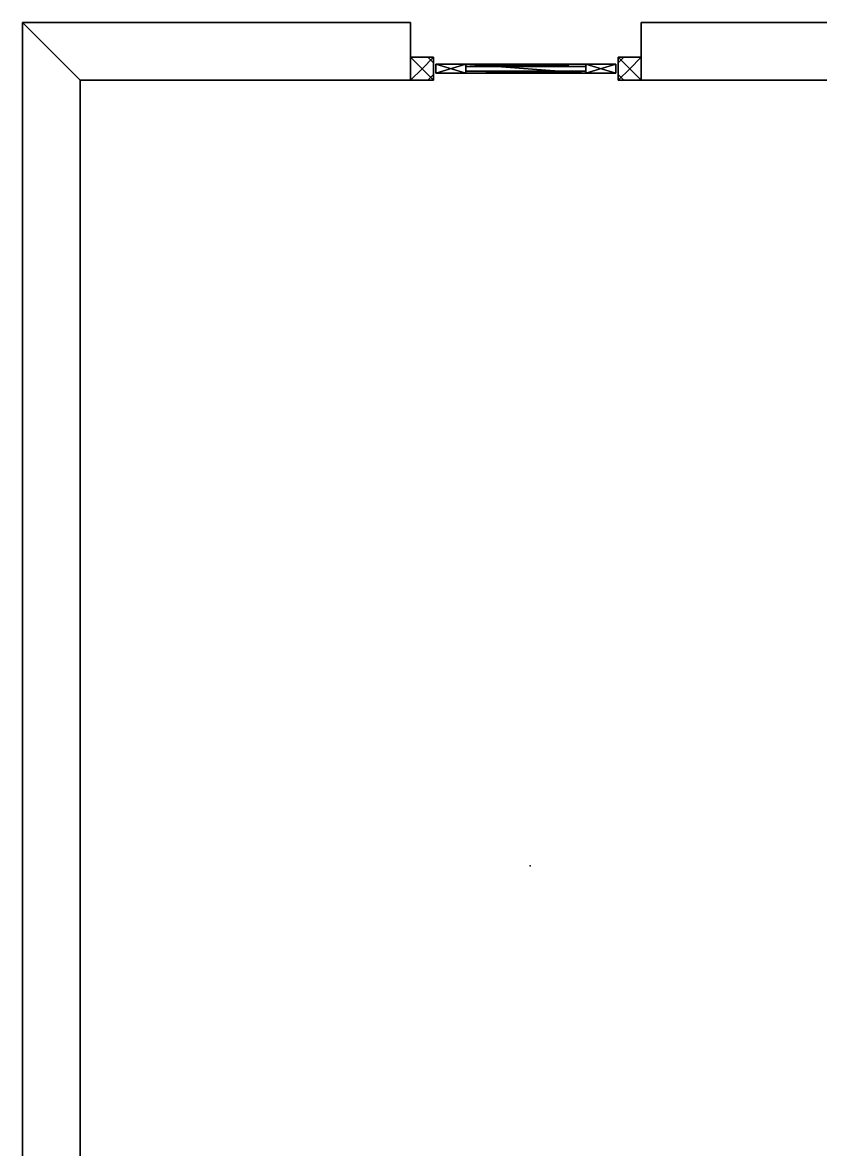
# Model space of a CAD drawing. Extents: x -0.3 to 25, y 0 to 31.3.
# Drawn here: x 0 to 3.457, y 26.118 to 31 of the extents above; entities that cross this region are included whole.
import ezdxf

# ---------------------------------------------------------------- set-up
doc = ezdxf.new("R2010")
doc.units = 0

# ---------------------------------------------------------------- blocks, each defined once
blk = doc.blocks.new('gate-small')
mesh = blk.add_polyface()
corners = [(1, 0.25), (1, 0.15, 1.7), (1, 0.15), (0.9, 0.25), (0.9, 0.15, 1.7), (0.9, 0.15), (1, 0.25, 1.4333), (1, 0.25, 1.4083), (1, 0.25, 0.2917), (1, 0.25, 0.2667), (0.9, 0.15, 0.2667), (0.925, 0.15, 0.2917), (0.925, 0.15, 1.4083), (0.9, 0.15, 1.4333), (1, 0.15, 1.4333), (1, 0.15, 1.4083), (1, 0.15, 0.2917), (1, 0.15, 0.2667), (0.9, 0.25, 1.4333), (0.925, 0.25, 1.4083), (0.9, 0.25, 0.2667), (0.925, 0.25, 0.2917), (0.9, 0.175, 0.2917), (0.9, 0.225, 0.2917), (0.9, 0.175, 1.4083), (0.9, 0.225, 1.4083), (0, 0.15, 1.7), (0, 0.15), (0, 0.25, 1.7), (0, 0.25), (0.1, 0.15, 1.7), (0.1, 0.15), (0.1, 0.25, 1.7), (0.1, 0.25), (0, 0.15, 1.4333), (0, 0.15, 1.4083), (0, 0.15, 0.2917), (0, 0.15, 0.2667), (0.1, 0.25, 0.2667), (0.075, 0.25, 0.2917), (0.075, 0.25, 1.4083), (0.1, 0.25, 1.4333), (0, 0.25, 1.4333), (0, 0.25, 1.4083), (0, 0.25, 0.2917), (0, 0.25, 0.2667), (0.1, 0.15, 1.4333), (0.075, 0.15, 1.4083), (0.1, 0.15, 0.2667), (0.075, 0.15, 0.2917), (0.1, 0.225, 0.2917), (0.1, 0.175, 0.2917), (0.1, 0.225, 1.4083), (0.1, 0.175, 1.4083), (0.05, 0.2, 1.73), (0.9, 0.25, 1.7), (1, 0.25, 1.7), (0.95, 0.2, 1.73), (0.11, 0.18, 0.1), (0.11, 0.18, 1.6), (0.11, 0.22, 0.1), (0.11, 0.22, 1.6), (0.89, 0.18, 0.1), (0.89, 0.18, 1.6), (0.89, 0.22, 0.1), (0.89, 0.22, 1.6), (0.76, 0.22, 0.1), (0.24, 0.22, 0.1), (0.24, 0.22, 1.6), (0.76, 0.22, 1.6), (0.24, 0.18, 0.1), (0.76, 0.18, 0.1), (0.76, 0.18, 1.6), (0.24, 0.18, 1.6), (0.11, 0.18, 0.2667), (0.11, 0.18, 0.7667), (0.11, 0.18, 0.9333), (0.11, 0.18, 1.4333), (0.11, 0.22, 1.4333), (0.11, 0.22, 0.9333), (0.11, 0.22, 0.7667), (0.11, 0.22, 0.2667), (0.89, 0.22, 1.4333), (0.89, 0.22, 0.9333), (0.89, 0.22, 0.7667), (0.89, 0.22, 0.2667), (0.89, 0.18, 1.4333), (0.89, 0.18, 0.9333), (0.89, 0.18, 0.7667), (0.89, 0.18, 0.2667), (0.76, 0.18, 1.4333), (0.76, 0.18, 0.9333), (0.76, 0.18, 0.7667), (0.76, 0.18, 0.2667), (0.24, 0.18, 1.4333), (0.24, 0.18, 0.9333), (0.24, 0.18, 0.7667), (0.24, 0.18, 0.2667), (0.24, 0.22, 1.4333), (0.24, 0.22, 0.9333), (0.24, 0.22, 0.7667), (0.24, 0.22, 0.2667), (0.76, 0.22, 1.4333), (0.76, 0.22, 0.9333), (0.76, 0.22, 0.7667), (0.76, 0.22, 0.2667), (0.76, 0.19, 1.4333), (0.76, 0.19, 0.9333), (0.24, 0.19, 1.4333), (0.24, 0.19, 0.9333), (0.76, 0.19, 0.7667), (0.76, 0.19, 0.2667), (0.24, 0.19, 0.7667), (0.24, 0.19, 0.2667), (0.24, 0.21, 1.4333), (0.24, 0.21, 0.9333), (0.76, 0.21, 1.4333), (0.76, 0.21, 0.9333), (0.24, 0.21, 0.7667), (0.24, 0.21, 0.2667), (0.76, 0.21, 0.7667), (0.76, 0.21, 0.2667)]
mesh.append_faces([[corners[k] for k in face] for face in [(55, 4, 57), (14, 1, 4), (14, 4, 13), (13, 4, 55), (13, 55, 18), (3, 0, 2), (3, 2, 5), (6, 56, 1), (6, 1, 14), (18, 55, 56), (18, 56, 6), (3, 20, 9), (3, 9, 0), (8, 9, 20), (8, 20, 21), (19, 7, 8), (19, 8, 21), (19, 18, 6), (19, 6, 7), (0, 9, 17), (0, 17, 2), (9, 8, 16), (9, 16, 17), (8, 7, 15), (8, 15, 16), (7, 6, 14), (7, 14, 15), (5, 10, 20), (5, 20, 3), (22, 23, 20), (22, 20, 10), (11, 22, 10), (13, 24, 12), (2, 17, 10), (2, 10, 5), (17, 16, 11), (17, 11, 10), (25, 19, 21), (25, 21, 23), (15, 14, 13), (15, 13, 12), (15, 12, 11), (15, 11, 16), (11, 12, 24), (11, 24, 22), (21, 20, 23), (24, 25, 23), (24, 23, 22), (25, 24, 13), (25, 13, 18), (19, 25, 18), (28, 26, 54), (42, 28, 32), (42, 32, 41), (41, 32, 30), (41, 30, 46), (31, 27, 29), (31, 29, 33), (34, 26, 28), (34, 28, 42), (46, 30, 26), (46, 26, 34), (31, 48, 37), (31, 37, 27), (36, 37, 48), (36, 48, 49), (47, 35, 36), (47, 36, 49), (47, 46, 34), (47, 34, 35), (27, 37, 45), (27, 45, 29), (37, 36, 44), (37, 44, 45), (36, 35, 43), (36, 43, 44), (35, 34, 42), (35, 42, 43), (33, 38, 48), (33, 48, 31), (50, 51, 48), (50, 48, 38), (39, 50, 38), (41, 52, 40), (29, 45, 38), (29, 38, 33), (45, 44, 39), (45, 39, 38), (53, 47, 49), (53, 49, 51), (43, 42, 41), (43, 41, 40), (43, 40, 39), (43, 39, 44), (39, 40, 52), (39, 52, 50), (49, 48, 51), (52, 53, 51), (52, 51, 50), (53, 52, 41), (53, 41, 46), (47, 53, 46), (32, 28, 54), (30, 32, 54), (30, 54, 26), (56, 55, 57), (1, 56, 57), (1, 57, 4), (77, 59, 61), (77, 61, 78), (102, 69, 65), (102, 65, 82), (82, 65, 63), (82, 63, 86), (94, 73, 59), (94, 59, 77), (66, 64, 62), (66, 62, 71), (68, 61, 59), (68, 59, 73), (65, 69, 72), (65, 72, 63), (68, 73, 72), (68, 72, 69), (60, 67, 70), (60, 70, 58), (67, 66, 71), (67, 71, 70), (86, 63, 72), (86, 72, 90), (98, 68, 69), (98, 69, 102), (78, 61, 68), (78, 68, 98), (93, 97, 70), (93, 70, 71), (72, 73, 94), (72, 94, 90), (78, 98, 99), (78, 99, 79), (91, 95, 96), (91, 96, 92), (80, 100, 101), (80, 101, 81), (60, 81, 101), (60, 101, 67), (100, 104, 120), (100, 120, 118), (80, 79, 99), (80, 99, 100), (102, 103, 117), (102, 117, 116), (67, 101, 105), (67, 105, 66), (88, 92, 93), (88, 93, 89), (100, 99, 103), (100, 103, 104), (86, 90, 91), (86, 91, 87), (62, 89, 93), (62, 93, 71), (96, 75, 74), (96, 74, 97), (88, 87, 91), (88, 91, 92), (94, 77, 76), (94, 76, 95), (70, 97, 74), (70, 74, 58), (84, 88, 89), (84, 89, 85), (96, 95, 76), (96, 76, 75), (82, 86, 87), (82, 87, 83), (64, 85, 89), (64, 89, 62), (104, 84, 85), (104, 85, 105), (84, 83, 87), (84, 87, 88), (102, 82, 83), (102, 83, 103), (66, 105, 85), (66, 85, 64), (74, 75, 80), (74, 80, 81), (104, 103, 83), (104, 83, 84), (76, 77, 78), (76, 78, 79), (58, 74, 81), (58, 81, 60), (97, 93, 111), (97, 111, 113), (75, 76, 79), (75, 79, 80), (95, 91, 107), (95, 107, 109), (108, 109, 107), (108, 107, 106), (94, 95, 109), (94, 109, 108), (90, 94, 108), (90, 108, 106), (91, 90, 106), (91, 106, 107), (112, 113, 111), (112, 111, 110), (96, 97, 113), (96, 113, 112), (92, 96, 112), (92, 112, 110), (93, 92, 110), (93, 110, 111), (114, 116, 117), (114, 117, 115), (99, 98, 114), (99, 114, 115), (98, 102, 116), (98, 116, 114), (103, 99, 115), (103, 115, 117), (118, 120, 121), (118, 121, 119), (104, 105, 121), (104, 121, 120), (105, 101, 119), (105, 119, 121), (101, 100, 118), (101, 118, 119)]])

msp = doc.modelspace()

# ---------------------------------------------------------------- linework, layer by layer
at = {"layer": 'LIGHTS', "color": 51}
msp.add_point((2.1995, 27.3464, 5.5), dxfattribs=at)

# ---------------------------------------------------------------- block references
at = {"rotation": 180}
msp.add_blockref('gate-small', (2.6806, 31, -0.01), dxfattribs=at)

# ---------------------------------------------------------------- meshes
at = {"color": 85}
mesh = msp.add_polyface(dxfattribs=at)
corners = [(0.25, 30.75), (0.25, 30.75, 1.8), (1.6806, 30.75), (1.6806, 30.75, 1.8), (1.6806, 31), (1.6806, 31, 1.8), (0, 31), (0, 31, 1.8)]
mesh.append_faces([[corners[k] for k in face] for face in [(5, 7, 1, 3), (2, 0, 6, 4), (4, 6, 7, 5), (6, 0, 1, 7), (0, 2, 3, 1), (2, 4, 5, 3)]], dxfattribs={"color": 85})
mesh = msp.add_polyface(dxfattribs=at)
corners = [(0, 23.6551), (0, 23.6551, 1.8), (0.25, 23.6551), (0.25, 23.6551, 1.8), (0.25, 30.75), (0.25, 30.75, 1.8), (0, 31), (0, 31, 1.8)]
mesh.append_faces([[corners[k] for k in face] for face in [(7, 1, 3, 5), (4, 2, 0, 6), (6, 0, 1, 7), (0, 2, 3, 1), (2, 4, 5, 3), (4, 6, 7, 5)]], dxfattribs={"color": 85})
mesh = msp.add_polyface(dxfattribs=at)
corners = [(2.6806, 30.75), (2.6806, 30.75, 1.8), (2.6806, 31), (2.6806, 31, 1.8), (4.3612, 30.75), (4.3612, 30.75, 1.8), (4.3612, 31), (4.3612, 31, 1.8)]
mesh.append_faces([[corners[k] for k in face] for face in [(7, 3, 1, 5), (4, 0, 2, 6), (6, 2, 3, 7), (2, 0, 1, 3), (0, 4, 5, 1), (4, 6, 7, 5)]], dxfattribs={"color": 85})

doc.saveas('drawing.dxf')
